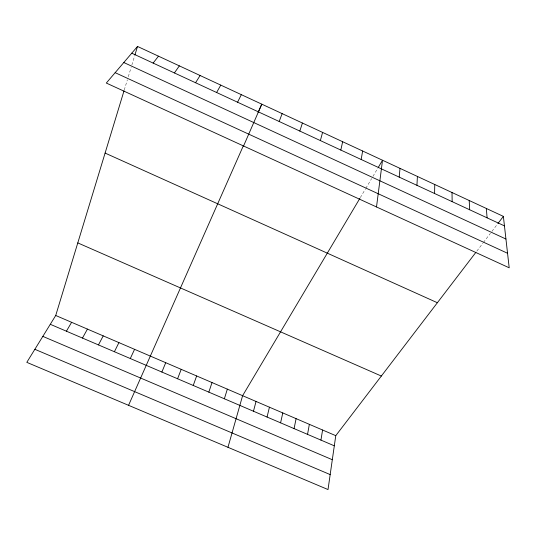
<?xml version="1.0" encoding="UTF-8"?>
<svg xmlns="http://www.w3.org/2000/svg" width="536" height="536" viewBox="0 0 536 536"><rect width="100%" height="100%" fill="white"/><g stroke="black" fill="none" stroke-linecap="round" stroke-linejoin="round"><path stroke-width="0.4" stroke-dasharray="2.68 2.01" d="M124.272 89.988L127.36 79.824M128.305 76.708L131.146 67.368M131.856 65.037L134.683 55.737M360.306 197.63L365.371 189.101M365.793 188.397L371.676 178.501M372.935 176.384L377.934 167.962M476.839 251.096L482.896 243.177M483.398 242.52L490.42 233.328M491.921 231.358L497.401 224.195"/><path stroke-width="0.8" d="M434.589 193.509L434.75 184.505M416.941 185.329L417.41 176.451M399.213 177.115L400.003 168.364M376.507 206.956L382.523 160.244L378.356 167.259M475.827 252.423L335.771 435.668L328.019 489.562L26.8 362.349L55.724 315.49L124.037 90.772M320.943 440.103L322.585 430.013M361.163 159.487L362.638 151.011M307.537 434.361L309.359 424.338M294.083 428.606L296.093 418.643M280.589 422.837L282.787 412.928M340.816 150.053L342.658 141.732M267.055 417.042L269.434 407.199M253.474 411.233L256.041 401.451M320.367 140.579L322.585 132.405M227.968 447.305L242.607 395.689L359.884 198.347M134.918 54.96L137.511 46.438L503.371 216.376L509.2 267.806L106.309 83.053L137.511 46.438M224.37 398.777L227.338 389.136M299.818 131.059L302.418 123.039M208.832 392.131L212.022 382.563M193.241 385.458L196.645 375.964M279.176 121.491L282.15 113.625M177.59 378.764L181.208 369.344M161.879 372.044L165.725 362.698M243.558 145.993L261.789 104.165L258.118 112.446M128.56 405.323L243.451 145.537M130.288 358.53L134.583 349.331M237.575 102.215L241.321 94.658M114.409 351.73L118.925 342.611M98.47 344.909L103.214 335.871M82.464 338.069L87.442 329.104M216.624 92.507L220.765 85.11M66.404 331.194L71.61 322.31M195.566 82.745L200.102 75.509M174.401 72.943L179.339 65.868M497.897 223.546L503.371 216.376M153.135 63.087L158.475 56.179M34.853 349.298L330.169 474.581M42.833 336.374L332.313 459.714M55.724 315.49L335.771 435.668M50.29 324.3L334.31 445.818M77.794 242.902L381.344 376.044M105.096 153.075L437.376 302.733M115.16 72.668L507.552 253.267M123.803 62.524L505.937 239.029M131.762 53.185L504.45 225.884M486.326 208.457L487.097 217.844M469.201 200.504L469.67 209.764M452.009 192.525L452.163 201.657"/></g></svg>
